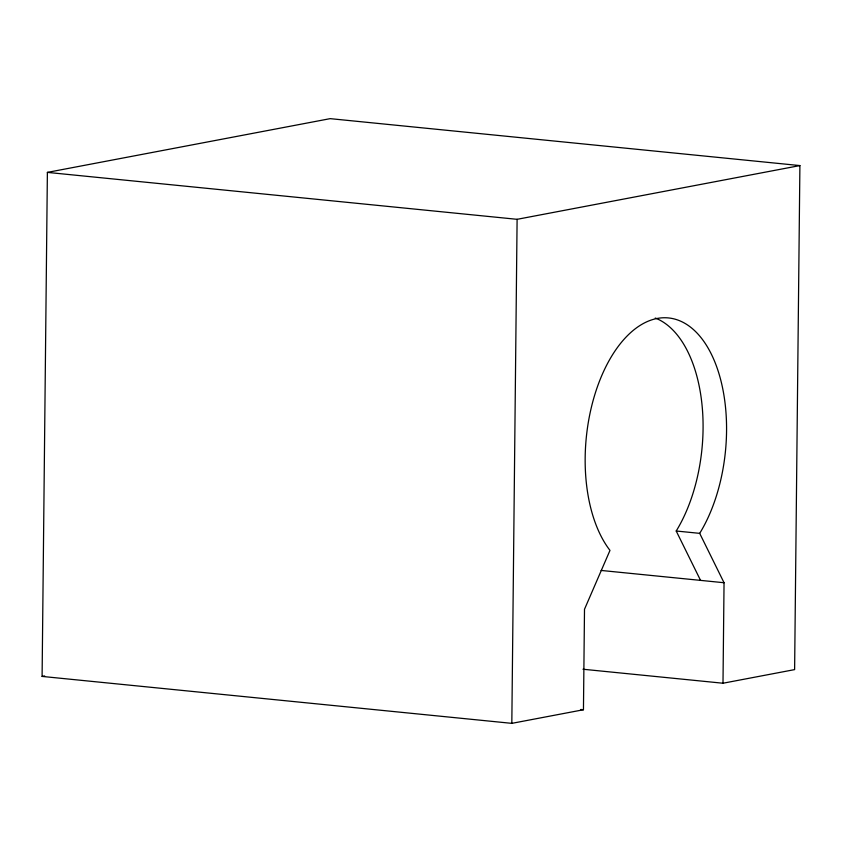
<?xml version="1.0" encoding="UTF-8"?>
<svg xmlns="http://www.w3.org/2000/svg" width="842" height="842" viewBox="0 0 842 842"><rect width="100%" height="100%" fill="white"/><g stroke="black" fill="none" stroke-linecap="round" stroke-linejoin="round"><path stroke-width="1.26" d="M722.994 683.23L724.046 582.727L699.691 533.354A127.163 69.918 -84.3 0 0 708.364 348.525A127.163 69.918 -84.3 0 0 605.166 368.133A127.163 69.918 -84.3 0 0 609.987 550.394L584.506 609.25L583.453 709.743L511.82 723.352L42.1 676.421L47.384 172.389L330.18 118.648L799.9 165.579L794.616 669.611L722.994 683.23L582.99 669.232M511.82 723.352L517.104 219.32L799.9 165.579M42.1 676.421L44.658 675.937M47.384 172.389L517.104 219.32M655.255 318.044A127.163 69.918 -84.3 0 1 702.07 405.349A127.163 69.918 -84.3 0 1 676.21 531.007L699.691 533.354M601.104 570.444L724.046 582.727M580.833 709.48L583.453 709.743M676.21 531.007L700.555 580.38"/></g></svg>
